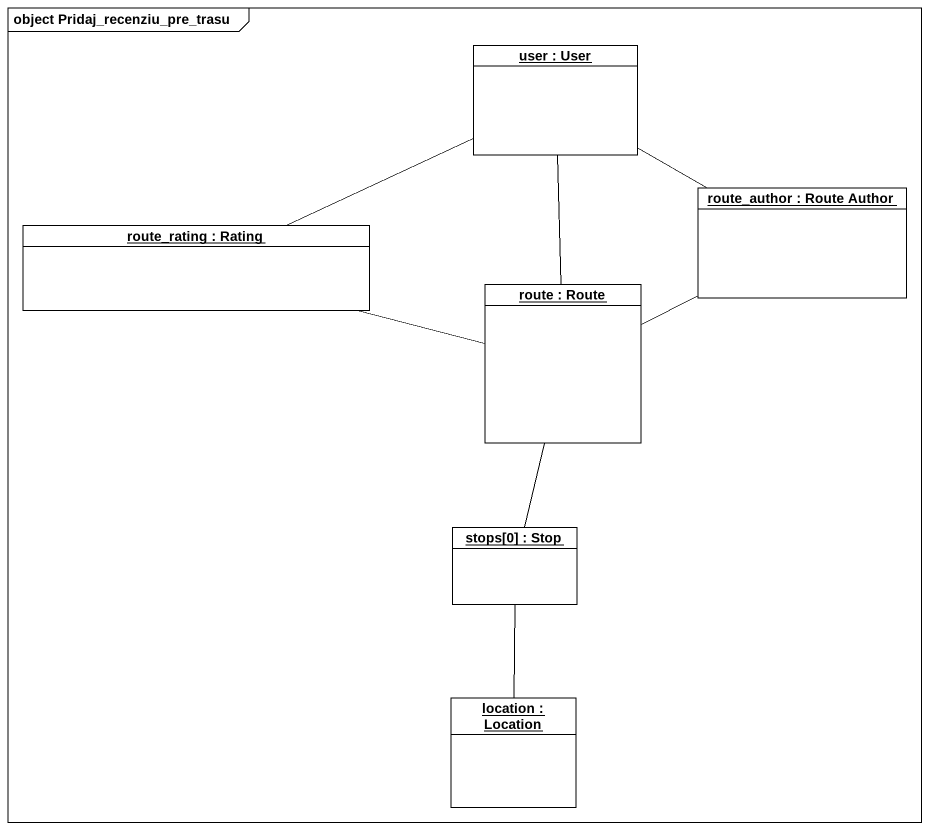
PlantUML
@startuml
mainframe object Pridaj_recenziu_pre_trasu
hide circle
hide empty members
object "user : User" as user
object "route_author : Route Author" as route_author
object "route_rating : Rating" as route_rating
object "route : Route" as route
object "stops[0] : Stop" as stops_0
object "location : Location" as location
user -right- route_author
user -left- route_rating
user -- route
route_rating -right- route
route -right- route_author
route -- stops_0
stops_0 -- location
@enduml
